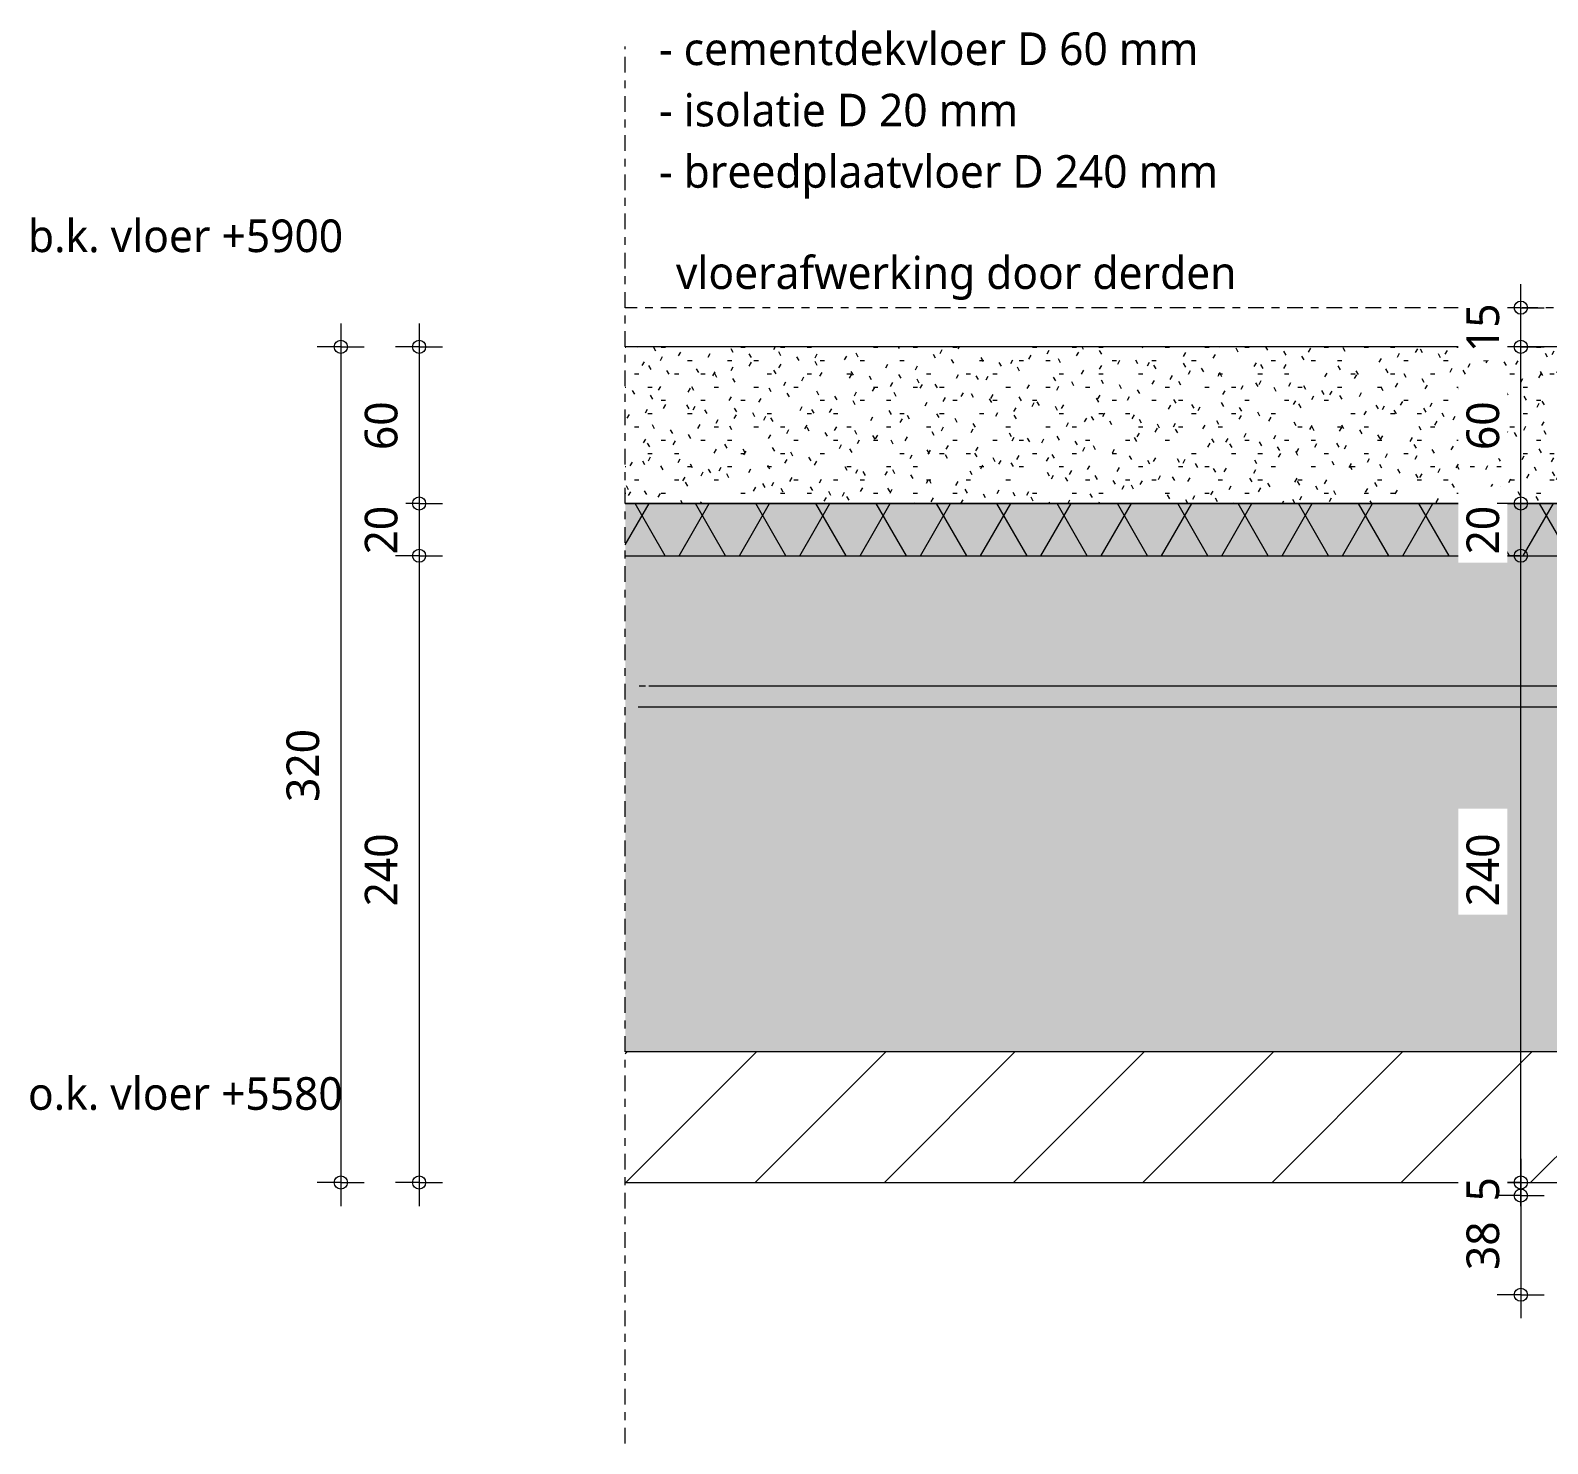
# Model space of a CAD drawing. Header units: millimetres. Extents: x -435 to 27166, y -19117 to 26500.
# Drawn here: x 6809 to 7391, y 18965 to 19507 of the extents above; entities that cross this region are included whole.
import ezdxf

# ---------------------------------------------------------------- set-up
doc = ezdxf.new("R2010")
doc.units = ezdxf.units.MM
doc.linetypes.add('MV_center', pattern=[15, 6, -3, 3, -3])
doc.linetypes.add('MV_hidden', pattern=[3.75, 2.5, -1.25])
for name, color, linetype, lineweight in [('A-ANNO-DIMS', 211, 'Continuous', 13), ('A-ANNO-DIMS-5', 211, 'Continuous', 13), ('A-DETL', 90, 'Continuous', 13), ('A-DETL-GENF', 92, 'Continuous', 18), ('G-ANNO-TEXT', 231, 'Continuous', 13)]:
    doc.layers.add(name, color=color, linetype=linetype, lineweight=lineweight)
doc.styles.add('Segoe UI_3', font='segoeui.ttf', dxfattribs={"height": 12.5})
doc.dimstyles.new('2_5_mm_4', dxfattribs={"dimscale": 304.8, "dimtxt": 13.092049, "dimasz": 0.016404, "dimexe": 0.029528, "dimexo": 0.0625, "dimgap": 0.014764, "dimtad": 1, "dimdec": 0, "dimzin": 0, "dimdsep": 46, "dimtxsty": 'Segoe UI_3', "dimblk1": 'DOTBLANK', "dimblk2": 'DOTBLANK', "dimsah": 1, "dimcen": 0.09, "dimdle": 0.029528, "dimazin": 0, "dimtfac": 1, "dimtdec": 4, "dimtix": 1, "dimtmove": 0, "dimatfit": 3, "dimfxl": 0.029528, "dimfxlon": 1, "dimtvp": 1, "dimtfill": 1, "dimtolj": 1, "dimtzin": 0, "dimarcsym": 2})

# ---------------------------------------------------------------- blocks, each defined once
blk = doc.blocks.new('42 isolatie - Type 1-3766382-Details Appartement')
at = {"layer": 'A-DETL-GENF'}
blk.add_hatch(color=256, dxfattribs=at).paths.add_polyline_path([(33.79, 0.8), (448.39, 0.8), (448.39, 20.8), (33.79, 20.8)])
at = {"layer": 'A-DETL-GENF', "lineweight": 13}
h = blk.add_hatch(dxfattribs=at)
h.set_pattern_fill('FP_94', color=256, style=0, pattern_type=2)
h.set_pattern_definition([(60, (-2355.522, 120.812), (-17.32051, 10), []), (120, (-2355.522, 120.812), (-17.32051, -10), [])])
h.paths.add_polyline_path([(33.79, 0.8), (448.39, 0.8), (448.39, 20.8), (33.79, 20.8)])
at = {"layer": 'A-DETL-GENF'}
for p, q in [((448.39, 20.8), (33.79, 20.8)), ((448.39, 10.8), (448.39, 20.8)), ((448.39, 0.8), (448.39, 10.8)), ((448.39, 0.8), (448.39, 10.8)), ((33.79, 0.8), (448.39, 0.8)), ((33.79, 0.8), (448.39, 0.8))]:
    blk.add_line(p, q, dxfattribs=at)
blk = doc.blocks.new('NLRS_00_DI_maskeer - Type 1-4234966-Details Appartement')
at = {"layer": 'A-DETL-GENF', "linetype": 'MV_center'}
blk.add_line((435, 0), (-100, 0), dxfattribs=at)
blk = doc.blocks.new('DIMBLOCK300-Details Appartement')
at = {"layer": 'A-ANNO-DIMS-5'}
for p, q in [((7380.33, 19305.45), (7371.33, 19305.45)), ((7380.33, 19056.45), (7380.33, 19305.45)), ((7380.33, 19305.45), (7389.33, 19305.45)), ((7380.33, 19065.45), (7371.33, 19065.45)), ((7380.33, 19065.45), (7389.33, 19065.45))]:
    blk.add_line(p, q, dxfattribs=at)
for centre in [(7380.33, 19305.45), (7380.33, 19065.45)]:
    blk.add_circle(centre, 2.5, dxfattribs=at)
at = {"layer": 'A-ANNO-DIMS-5', "color": 0, "insert": (7359.52, 19171.17), "char_height": 12.5, "width": 34.2774, "attachment_point": 1, "rotation": 90, "line_spacing_factor": 1.142579, "style": 'Segoe UI_3', "bg_fill": 3, "box_fill_scale": 1.25, "bg_fill_color": 9, "bg_fill_true_color": 13158600, "bg_fill_transparency": 0}
blk.add_mtext('240', dxfattribs=at)
blk = doc.blocks.new('_DotBlank')
at = {"color": 0, "linetype": 'ByBlock', "lineweight": -2}
blk.add_line((-0.5, 0), (-1, 0), dxfattribs=at)
blk.add_circle((0, 0), 0.5, dxfattribs=at)
blk = doc.blocks.new('DIMBLOCK301-Details Appartement')
at = {"layer": 'A-ANNO-DIMS-5'}
for p, q in [((7380.33, 19325.45), (7371.33, 19325.45)), ((7380.33, 19305.45), (7380.33, 19325.45)), ((7380.33, 19325.45), (7389.33, 19325.45)), ((7380.33, 19305.45), (7371.33, 19305.45)), ((7380.33, 19305.45), (7389.33, 19305.45))]:
    blk.add_line(p, q, dxfattribs=at)
for centre in [(7380.33, 19325.45), (7380.33, 19305.45)]:
    blk.add_circle(centre, 2.5, dxfattribs=at)
at = {"layer": 'A-ANNO-DIMS-5', "color": 0, "insert": (7359.52, 19305.93), "char_height": 12.5, "width": 22.8516, "attachment_point": 1, "rotation": 90, "line_spacing_factor": 1.142579, "style": 'Segoe UI_3', "bg_fill": 3, "box_fill_scale": 1.25, "bg_fill_color": 9, "bg_fill_true_color": 13158600, "bg_fill_transparency": 0}
blk.add_mtext('20', dxfattribs=at)
blk = doc.blocks.new('DIMBLOCK302-Details Appartement')
at = {"layer": 'A-ANNO-DIMS-5'}
for p, q in [((7380.33, 19385.45), (7371.33, 19385.45)), ((7380.33, 19325.45), (7380.33, 19385.45)), ((7380.33, 19385.45), (7389.33, 19385.45)), ((7380.33, 19325.45), (7371.33, 19325.45)), ((7380.33, 19325.45), (7389.33, 19325.45))]:
    blk.add_line(p, q, dxfattribs=at)
for centre in [(7380.33, 19385.45), (7380.33, 19325.45)]:
    blk.add_circle(centre, 2.5, dxfattribs=at)
at = {"layer": 'A-ANNO-DIMS-5', "color": 0, "insert": (7359.52, 19345.93), "char_height": 12.5, "width": 22.8516, "attachment_point": 1, "rotation": 90, "line_spacing_factor": 1.142579, "style": 'Segoe UI_3', "bg_fill": 3, "box_fill_scale": 1.25, "bg_fill_color": 9, "bg_fill_true_color": 13158600, "bg_fill_transparency": 0}
blk.add_mtext('60', dxfattribs=at)
blk = doc.blocks.new('DIMBLOCK303-Details Appartement')
at = {"layer": 'A-ANNO-DIMS-5'}
for p, q in [((7380.33, 19385.45), (7380.33, 19409.45)), ((7380.33, 19400.45), (7371.33, 19400.45)), ((7380.33, 19400.45), (7389.33, 19400.45)), ((7380.33, 19385.45), (7371.33, 19385.45)), ((7380.33, 19385.45), (7389.33, 19385.45))]:
    blk.add_line(p, q, dxfattribs=at)
for centre in [(7380.33, 19400.45), (7380.33, 19385.45)]:
    blk.add_circle(centre, 2.5, dxfattribs=at)
at = {"layer": 'A-ANNO-DIMS-5', "color": 0, "insert": (7359.52, 19383.43), "char_height": 12.5, "width": 22.8516, "attachment_point": 1, "rotation": 90, "line_spacing_factor": 1.142579, "style": 'Segoe UI_3', "bg_fill": 3, "box_fill_scale": 1.25, "bg_fill_color": 9, "bg_fill_true_color": 13158600, "bg_fill_transparency": 0}
blk.add_mtext('15', dxfattribs=at)
blk = doc.blocks.new('DIMBLOCK311-Details Appartement')
at = {"layer": 'A-ANNO-DIMS-5'}
for p, q in [((7380.33, 19074.45), (7380.33, 19060.45)), ((7380.33, 19065.45), (7371.33, 19065.45)), ((7380.33, 19065.45), (7389.33, 19065.45)), ((7380.33, 19060.45), (7371.33, 19060.45)), ((7380.33, 19060.45), (7389.33, 19060.45))]:
    blk.add_line(p, q, dxfattribs=at)
for centre in [(7380.33, 19065.45), (7380.33, 19060.45)]:
    blk.add_circle(centre, 2.5, dxfattribs=at)
at = {"layer": 'A-ANNO-DIMS-5', "color": 0, "insert": (7359.52, 19058.19), "char_height": 12.5, "width": 11.4258, "attachment_point": 1, "rotation": 90, "line_spacing_factor": 1.142579, "style": 'Segoe UI_3', "bg_fill": 3, "box_fill_scale": 1.25, "bg_fill_color": 9, "bg_fill_true_color": 13158600, "bg_fill_transparency": 0}
blk.add_mtext('5', dxfattribs=at)
blk = doc.blocks.new('DIMBLOCK312-Details Appartement')
at = {"layer": 'A-ANNO-DIMS-5'}
for p, q in [((7380.33, 19060.45), (7371.33, 19060.45)), ((7380.33, 19060.45), (7380.33, 19013.45)), ((7380.33, 19060.45), (7389.33, 19060.45)), ((7380.33, 19022.45), (7371.33, 19022.45)), ((7380.33, 19022.45), (7389.33, 19022.45))]:
    blk.add_line(p, q, dxfattribs=at)
for centre in [(7380.33, 19060.45), (7380.33, 19022.45)]:
    blk.add_circle(centre, 2.5, dxfattribs=at)
at = {"layer": 'A-ANNO-DIMS-5', "color": 0, "insert": (7359.52, 19031.93), "char_height": 12.5, "width": 22.8516, "attachment_point": 1, "rotation": 90, "line_spacing_factor": 1.142579, "style": 'Segoe UI_3', "bg_fill": 3, "box_fill_scale": 1.25, "bg_fill_color": 9, "bg_fill_true_color": 13158600, "bg_fill_transparency": 0}
blk.add_mtext('38', dxfattribs=at)
blk = doc.blocks.new('DIMBLOCK323-Details Appartement')
at = {"layer": 'A-ANNO-DIMS-5'}
for p, q in [((6958.37, 19394.45), (6958.37, 19325.45)), ((6958.37, 19385.45), (6949.37, 19385.45)), ((6958.37, 19385.45), (6967.37, 19385.45)), ((6958.37, 19325.45), (6949.37, 19325.45)), ((6958.37, 19325.45), (6967.37, 19325.45))]:
    blk.add_line(p, q, dxfattribs=at)
for centre in [(6958.37, 19385.45), (6958.37, 19325.45)]:
    blk.add_circle(centre, 2.5, dxfattribs=at)
at = {"layer": 'A-ANNO-DIMS-5', "color": 0, "insert": (6937.56, 19345.93), "char_height": 12.5, "width": 22.8516, "attachment_point": 1, "rotation": 90, "line_spacing_factor": 1.142579, "style": 'Segoe UI_3', "bg_fill": 3, "box_fill_scale": 1.25, "bg_fill_color": 9, "bg_fill_true_color": 13158600, "bg_fill_transparency": 0}
blk.add_mtext('60', dxfattribs=at)
blk = doc.blocks.new('DIMBLOCK324-Details Appartement')
at = {"layer": 'A-ANNO-DIMS-5'}
for p, q in [((6958.37, 19325.45), (6949.37, 19325.45)), ((6958.37, 19325.45), (6958.37, 19305.45)), ((6958.37, 19325.45), (6967.37, 19325.45)), ((6958.37, 19305.45), (6949.37, 19305.45)), ((6958.37, 19305.45), (6967.37, 19305.45))]:
    blk.add_line(p, q, dxfattribs=at)
for centre in [(6958.37, 19325.45), (6958.37, 19305.45)]:
    blk.add_circle(centre, 2.5, dxfattribs=at)
at = {"layer": 'A-ANNO-DIMS-5', "color": 0, "insert": (6937.56, 19305.93), "char_height": 12.5, "width": 22.8516, "attachment_point": 1, "rotation": 90, "line_spacing_factor": 1.142579, "style": 'Segoe UI_3', "bg_fill": 3, "box_fill_scale": 1.25, "bg_fill_color": 9, "bg_fill_true_color": 13158600, "bg_fill_transparency": 0}
blk.add_mtext('20', dxfattribs=at)
blk = doc.blocks.new('DIMBLOCK325-Details Appartement')
at = {"layer": 'A-ANNO-DIMS-5'}
for p, q in [((6958.37, 19305.45), (6949.37, 19305.45)), ((6958.37, 19305.45), (6958.37, 19056.45)), ((6958.37, 19305.45), (6967.37, 19305.45)), ((6958.37, 19065.45), (6949.37, 19065.45)), ((6958.37, 19065.45), (6967.37, 19065.45))]:
    blk.add_line(p, q, dxfattribs=at)
for centre in [(6958.37, 19305.45), (6958.37, 19065.45)]:
    blk.add_circle(centre, 2.5, dxfattribs=at)
at = {"layer": 'A-ANNO-DIMS-5', "color": 0, "insert": (6937.56, 19171.17), "char_height": 12.5, "width": 34.2774, "attachment_point": 1, "rotation": 90, "line_spacing_factor": 1.142579, "style": 'Segoe UI_3', "bg_fill": 3, "box_fill_scale": 1.25, "bg_fill_color": 9, "bg_fill_true_color": 13158600, "bg_fill_transparency": 0}
blk.add_mtext('240', dxfattribs=at)
blk = doc.blocks.new('DIMBLOCK328-Details Appartement')
at = {"layer": 'A-ANNO-DIMS-5'}
for p, q in [((6928.37, 19394.45), (6928.37, 19056.45)), ((6928.37, 19385.45), (6919.37, 19385.45)), ((6928.37, 19385.45), (6937.37, 19385.45)), ((6928.37, 19065.45), (6919.37, 19065.45)), ((6928.37, 19065.45), (6937.37, 19065.45))]:
    blk.add_line(p, q, dxfattribs=at)
for centre in [(6928.37, 19385.45), (6928.37, 19065.45)]:
    blk.add_circle(centre, 2.5, dxfattribs=at)
at = {"layer": 'A-ANNO-DIMS-5', "color": 0, "insert": (6907.56, 19211.17), "char_height": 12.5, "width": 34.2774, "attachment_point": 1, "rotation": 90, "line_spacing_factor": 1.142579, "style": 'Segoe UI_3', "bg_fill": 3, "box_fill_scale": 1.25, "bg_fill_color": 9, "bg_fill_true_color": 13158600, "bg_fill_transparency": 0}
blk.add_mtext('320', dxfattribs=at)

msp = doc.modelspace()

# ---------------------------------------------------------------- hatches: boundary and pattern name
at = {"layer": 'A-DETL-GENF', "lineweight": 13}
h = msp.add_hatch(dxfattribs=at)
h.set_pattern_fill('FP_17', color=254, style=0, pattern_type=2)
h.set_pattern_definition([(0, (0, 0), (20.32, 5.08), [1.676, -13.564, 1.676, -13.564, -81.28]), (0, (0, 0), (20.32, 5.08), [-30.48, 1.676, -28.804, 1.676, -13.564, -35.56]), (0, (0, 0), (20.32, 5.08), [-76.2, 1.676, -8.484, 1.676, -23.724]), (120, (7.62, 2.54), (-14.559409, 15.0576362), [1.676, -13.564, 1.676, -13.564, -81.28]), (120, (7.62, 2.54), (-14.559409, 15.0576362), [-30.48, 1.676, -28.804, 1.676, -13.564, -35.56]), (120, (7.62, 2.54), (-14.559409, 15.0576362), [-76.2, 1.676, -8.484, 1.676, -23.724]), (240, (10.16, 12.7), (-5.760591, -20.1376362), [1.676, -13.564, 1.676, -13.564, -81.28]), (240, (10.16, 12.7), (-5.760591, -20.1376362), [-30.48, 1.676, -28.804, 1.676, -13.564, -35.56]), (240, (10.16, 12.7), (-5.760591, -20.1376362), [-76.2, 1.676, -8.484, 1.676, -23.724])])
h.paths.add_polyline_path([(7451.88, 19325.45), (7451.88, 19353.45), (7511.88, 19353.45), (7511.88, 19385.45), (7037.29, 19385.45), (7037.29, 19325.45), (7435.95, 19325.45)])
at = {"layer": 'A-DETL-GENF'}
msp.add_hatch(color=9, dxfattribs=at).paths.add_polyline_path([(7469.27, 19065.45), (7521.88, 19065.45), (7521.88, 19305.45), (7037.29, 19305.45), (7037.29, 19115.45), (7441.88, 19115.45), (7441.88, 19065.45), (7468.62, 19065.45)])
at = {"layer": 'A-DETL-GENF', "lineweight": 13}
h = msp.add_hatch(dxfattribs=at)
h.set_pattern_fill('FP_78', color=250, style=0, pattern_type=2)
h.set_pattern_definition([(45, (0, 0), (-24.74874, 24.74874), [])])
h.paths.add_polyline_path([(7435.95, 19065.45), (7441.88, 19065.45), (7441.88, 19115.45), (7037.29, 19115.45), (7037.29, 19065.45), (7415.88, 19065.45)])

# ---------------------------------------------------------------- linework, layer by layer
at = {"layer": 'A-DETL', "linetype": 'MV_center', "lineweight": 18}
msp.add_line((7521.88, 19400.45), (7037.29, 19400.45), dxfattribs=at)
at = {"layer": 'A-DETL', "lineweight": 18}
for p, q in [((7511.88, 19385.45), (7037.29, 19385.45)), ((7282.31, 19385.45), (7222.31, 19385.45)), ((7037.29, 19325.45), (7451.88, 19325.45)), ((7441.88, 19115.45), (7037.29, 19115.45)), ((7037.29, 19065.45), (7400.88, 19065.45))]:
    msp.add_line(p, q, dxfattribs=at)
at = {"layer": 'A-DETL', "linetype": 'MV_hidden', "lineweight": 18}
for p, q in [((7772.6, 19255.45), (7042.29, 19255.45)), ((7447.99, 19255.45), (7047.43, 19255.45)), ((7772.6, 19247.45), (7042.29, 19247.45)), ((7447.99, 19247.45), (7042.29, 19247.45))]:
    msp.add_line(p, q, dxfattribs=at)

# ---------------------------------------------------------------- block references
at = {"layer": 'A-DETL-GENF', "linetype": 'MV_center', "rotation": 270}
msp.add_blockref('NLRS_00_DI_maskeer - Type 1-4234966-Details Appartement', (7037.29, 19400.45), dxfattribs=at)
at = {"layer": 'A-DETL-GENF'}
msp.add_blockref('42 isolatie - Type 1-3766382-Details Appartement', (7003.5, 19304.65), dxfattribs=at)

# ---------------------------------------------------------------- texts
at = {"layer": 'G-ANNO-TEXT', "color": 7, "char_height": 12.5, "attachment_point": 1, "style": 'Segoe UI_3'}
for s, insert, width in [('- cementdekvloer D 60 mm', (7050.23, 19505.84), 257.3417), ('- isolatie D 20 mm', (7050.23, 19482.36), 173.5653), ('- breedplaatvloer D 240 mm', (7050.23, 19458.87), 266.1603), ('b.k. vloer +5900', (6808.56, 19434.22), 150.7173), ('vloerafwerking door derden', (7056.7, 19420.09), 260.5484), ('o.k. vloer +5580', (6808.56, 19105.78), 150.7173)]:
    msp.add_mtext(s, dxfattribs=dict(at, insert=insert, width=width))

# ---------------------------------------------------------------- dimensions: what is measured, and where the dimension line sits
at = {"layer": 'A-ANNO-DIMS'}
dim = msp.add_linear_dim(base=(6958.37, 19325.45), p1=(6967.37, 19385.45), p2=(6967.37, 19325.45), angle=90, dimstyle='2_5_mm_4', override={"dimpost": '<>', "dimfxl": 60}, dxfattribs=at)
dim.commit()
dim.dimension.update_dxf_attribs({"geometry": 'DIMBLOCK323-Details Appartement', "text_midpoint": (6947.4, 19355.45)})

# ---------------------------------------------------------------- next in the draw order: dimensions: what is measured, and where the dimension line sits
for base, p1, p2, override, picture, middle in [((6958.37, 19305.45), (6967.37, 19325.45), (6967.37, 19305.45), {"dimpost": '<>', "dimfxl": 20}, 'DIMBLOCK324-Details Appartement', (6947.4, 19315.45)), ((7380.33, 19305.45), (7371.33, 19065.45), (7371.33, 19305.45), {"dimpost": '<>', "dimfxl": 240}, 'DIMBLOCK300-Details Appartement', (7369.36, 19185.45))]:
    dim = msp.add_linear_dim(base=base, p1=p1, p2=p2, angle=90, dimstyle='2_5_mm_4', override=override, dxfattribs=at)
    dim.commit()
    dim.dimension.update_dxf_attribs({"geometry": picture, "text_midpoint": middle})

# ---------------------------------------------------------------- next in the draw order: dimensions: what is measured, and where the dimension line sits
for base, p1, p2, override, picture, middle in [((7380.33, 19325.45), (7371.33, 19305.45), (7371.33, 19325.45), {"dimpost": '<>', "dimfxl": 20}, 'DIMBLOCK301-Details Appartement', (7369.36, 19315.45)), ((6958.37, 19065.45), (6967.37, 19305.45), (6967.37, 19065.45), {"dimpost": '<>', "dimfxl": 240}, 'DIMBLOCK325-Details Appartement', (6947.4, 19185.45)), ((7380.33, 19060.45), (7389.33, 19065.45), (7389.33, 19060.45), {"dimpost": '<>', "dimfxl": 5}, 'DIMBLOCK311-Details Appartement', (7369.47, 19062.95))]:
    dim = msp.add_linear_dim(base=base, p1=p1, p2=p2, angle=90, dimstyle='2_5_mm_4', override=override, dxfattribs=at)
    dim.commit()
    dim.dimension.update_dxf_attribs({"geometry": picture, "text_midpoint": middle})

# ---------------------------------------------------------------- next in the draw order: dimensions: what is measured, and where the dimension line sits
for base, p1, p2, override, picture, middle in [((6928.37, 19065.45), (6937.37, 19385.45), (6937.37, 19065.45), {"dimpost": '<>', "dimfxl": 320}, 'DIMBLOCK328-Details Appartement', (6917.4, 19225.45)), ((7380.33, 19385.45), (7371.33, 19325.45), (7371.33, 19385.45), {"dimpost": '<>', "dimfxl": 60}, 'DIMBLOCK302-Details Appartement', (7369.36, 19355.45)), ((7380.33, 19022.45), (7389.33, 19060.45), (7389.33, 19022.45), {"dimpost": '<>', "dimfxl": 38}, 'DIMBLOCK312-Details Appartement', (7369.36, 19041.45))]:
    dim = msp.add_linear_dim(base=base, p1=p1, p2=p2, angle=90, dimstyle='2_5_mm_4', override=override, dxfattribs=at)
    dim.commit()
    dim.dimension.update_dxf_attribs({"geometry": picture, "text_midpoint": middle})

# ---------------------------------------------------------------- next in the draw order: dimensions: what is measured, and where the dimension line sits
dim = msp.add_linear_dim(base=(7380.33, 19400.45), p1=(7371.33, 19385.45), p2=(7371.33, 19400.45), angle=90, dimstyle='2_5_mm_4', override={"dimpost": '<>', "dimfxl": 15}, dxfattribs=at)
dim.commit()
dim.dimension.update_dxf_attribs({"geometry": 'DIMBLOCK303-Details Appartement', "text_midpoint": (7369.33, 19392.95)})

doc.saveas('drawing.dxf')
